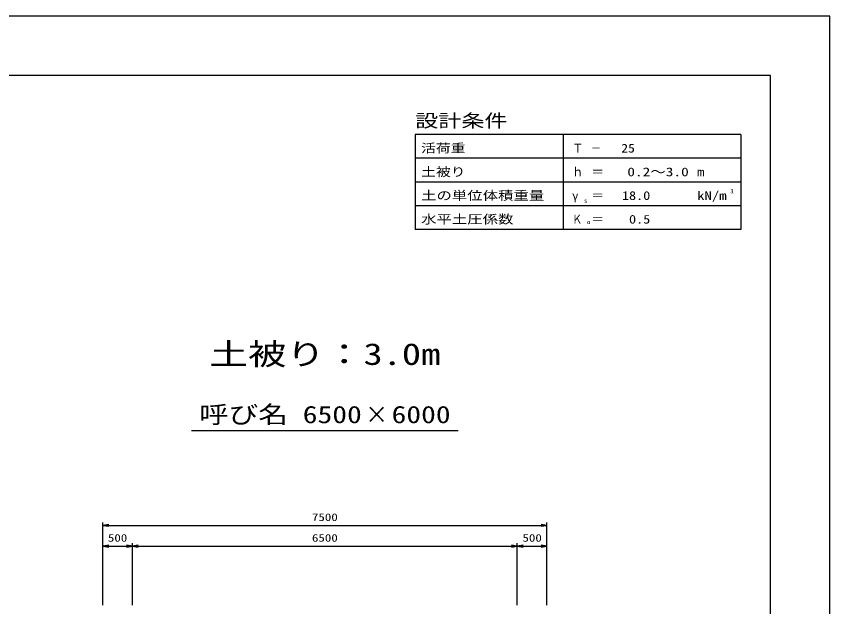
# Model space of a CAD drawing. Units: millimetres at full size. Extents: x 0 to 42050, y 0 to 29700.
# Drawn here: x 28314 to 42050, y 19725 to 29700 of the extents above; entities that cross this region are included whole.
import ezdxf
from ezdxf.enums import TextEntityAlignment as Align

# ---------------------------------------------------------------- set-up
doc = ezdxf.new("R2010")
doc.units = ezdxf.units.MM
for name, color, linetype, lineweight in [('D-STR-DIM', 7, 'Continuous', 25), ('D-TTL', 2, 'Continuous', 25), ('D-TTL-FRAM', 2, 'Continuous', 25), ('D-TTL-LINE', 7, 'Continuous', 25), ('D-TTL-TXT', 7, 'Continuous', 25)]:
    doc.layers.add(name, color=color, linetype=linetype, lineweight=lineweight)
doc.styles.add('ＭＳ ゴシック', font='')
doc.styles.get('ＭＳ ゴシック').set_extended_font_data('MS Gothic')

# ---------------------------------------------------------------- blocks, each defined once
blk = doc.blocks.new('open_arrow')
at = {"color": 0, "linetype": 'Continuous', "lineweight": -2}
blk.add_lwpolyline([(7.5, 1.25), (0, 0), (7.5, -1.25)], dxfattribs=at)

msp = doc.modelspace()

# ---------------------------------------------------------------- linework, layer by layer
at = {"layer": 'D-STR-DIM'}
for p, q in [((29775, 19750), (29775, 21150)), ((29775, 21100), (37275, 21100)), ((37275, 19750), (37275, 21150)), ((29775, 19750), (29775, 20800)), ((29775, 20750), (30275, 20750)), ((30275, 19750), (30275, 20800)), ((30275, 19750), (30275, 20800)), ((30275, 20750), (36775, 20750)), ((36775, 19750), (36775, 20800)), ((36775, 19750), (36775, 20800)), ((36775, 20750), (37275, 20750)), ((37275, 19750), (37275, 20800))]:
    msp.add_line(p, q, dxfattribs=at)
at = {"layer": 'D-TTL'}
for points in [[(0, 0), (42050, 0), (42050, 29700), (0, 29700)], [(1000, 1000), (41050, 1000), (41050, 28700), (1000, 28700)]]:
    msp.add_lwpolyline(points, close=True, dxfattribs=at)
at = {"layer": 'D-TTL-FRAM'}
for p, q in [((40550, 27700), (35050, 27700)), ((35050, 27700), (35050, 26100)), ((40550, 27700), (40550, 26100)), ((40550, 26100), (35050, 26100))]:
    msp.add_line(p, q, dxfattribs=at)
at = {"layer": 'D-TTL-LINE'}
for p, q in [((37550, 27700), (37550, 26100)), ((40550, 27300), (35050, 27300)), ((40550, 26900), (35050, 26900)), ((40550, 26500), (35050, 26500))]:
    msp.add_line(p, q, dxfattribs=at)
at = {"layer": 'D-TTL-TXT'}
msp.add_line((31275, 22700), (35775, 22700), dxfattribs=at)

# ---------------------------------------------------------------- block references
at = {"layer": 'D-STR-DIM', "xscale": 13.3, "yscale": 13.3}
for p in [(29775, 21100), (29775, 20750), (30275, 20750), (36775, 20750)]:
    msp.add_blockref('open_arrow', p, dxfattribs=at)
at = {"layer": 'D-STR-DIM', "xscale": 13.3, "yscale": 13.3, "rotation": 180}
for p in [(37275, 21100), (30275, 20750), (36775, 20750), (37275, 20750)]:
    msp.add_blockref('open_arrow', p, dxfattribs=at)

# ---------------------------------------------------------------- texts
at = {"layer": 'D-STR-DIM', "style": 'ＭＳ ゴシック', "width": 1.25}
for s, p in [('7500', (33525, 21237.5)), ('500', (30025, 20887.5)), ('6500', (33525, 20887.5)), ('500', (37025, 20887.5))]:
    msp.add_text(s, height=128.3, dxfattribs=at).set_placement(p, align=Align.MIDDLE_CENTER)
at = {"layer": 'D-TTL-TXT', "style": 'ＭＳ ゴシック'}
for s, height, width, p in [('設計条件', 219.9, 1.3, (35050, 27760)), ('活荷重', 146.6, 1.25, (35150, 27353.333)), ('Ｔ', 146.6, 0.95, (37700, 27353.333)), ('－', 146.6, 0.85, (38020, 27353.333)), ('土被り', 146.6, 1.25, (35150, 26953.333)), ('ｈ', 146.6, 0.95, (37700, 26953.333)), ('＝', 146.6, 1.1, (38020, 26953.333)), ('m', 146.6, 1.25, (39810, 26953.333)), ('土の単位体積重量', 146.6, 1.3, (35150, 26553.333)), ('γ', 146.6, 0.95, (37700, 26553.333)), ('＝', 146.6, 1.1, (38020, 26553.333)), ('kN/m', 146.6, 1.25, (39810, 26553.333)), ('3', 73.31, 1.15, (40370, 26686.667)), ('s', 73.31, 1.15, (37900, 26526.667)), ('水平土圧係数', 146.6, 1.3, (35150, 26153.333)), ('Ｋ', 146.6, 0.85, (37700, 26153.333)), ('o', 73.31, 1.2, (37950, 26166.667)), ('＝', 146.6, 1.1, (38020, 26153.333))]:
    msp.add_text(s, height=height, dxfattribs=dict(at, width=width)).set_placement(p, align=Align.BOTTOM_LEFT)
for s, width, p in [('25', 1.15, (38760.102, 27353.333)), ('0.2～3.0', 1.3, (39669.746, 26953.333)), ('18.0', 1.2, (39020, 26553.333)), ('0.5', 1.2, (39020, 26153.333))]:
    msp.add_text(s, height=146.6, dxfattribs=dict(at, width=width)).set_placement(p, align=Align.BOTTOM_RIGHT)
for s, height, width, p in [('土被り：3.0m', 366.6, 1.3, (33525, 23700)), ('呼び名', 293.3, 1.25, (32150, 22737.5)), ('6500', 293.3, 1.25, (33650, 22737.5)), ('×', 293.3, 0.95, (34400, 22737.5)), ('6000', 293.3, 1.25, (35150, 22737.5))]:
    msp.add_text(s, height=height, dxfattribs=dict(at, width=width)).set_placement(p, align=Align.BOTTOM_CENTER)

doc.saveas('drawing.dxf')
